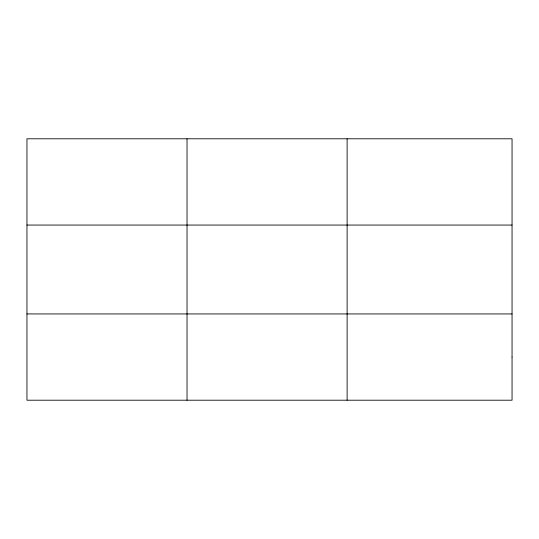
<?xml version="1.0" encoding="UTF-8"?>
<svg xmlns="http://www.w3.org/2000/svg" width="539" height="539" viewBox="0 0 539 539"><rect width="100%" height="100%" fill="white"/><g stroke="black" fill="none" stroke-linecap="round" stroke-linejoin="round"><path stroke-width="0.81" d="M26.95 225.059L512.05 225.059M26.95 313.941L512.05 313.941M347.116 138.792L347.116 400.207M187.033 138.792L187.033 400.207M512.05 357.074L512.05 400.207L26.95 400.207L26.95 138.792L512.05 138.792L512.05 357.074"/></g></svg>
